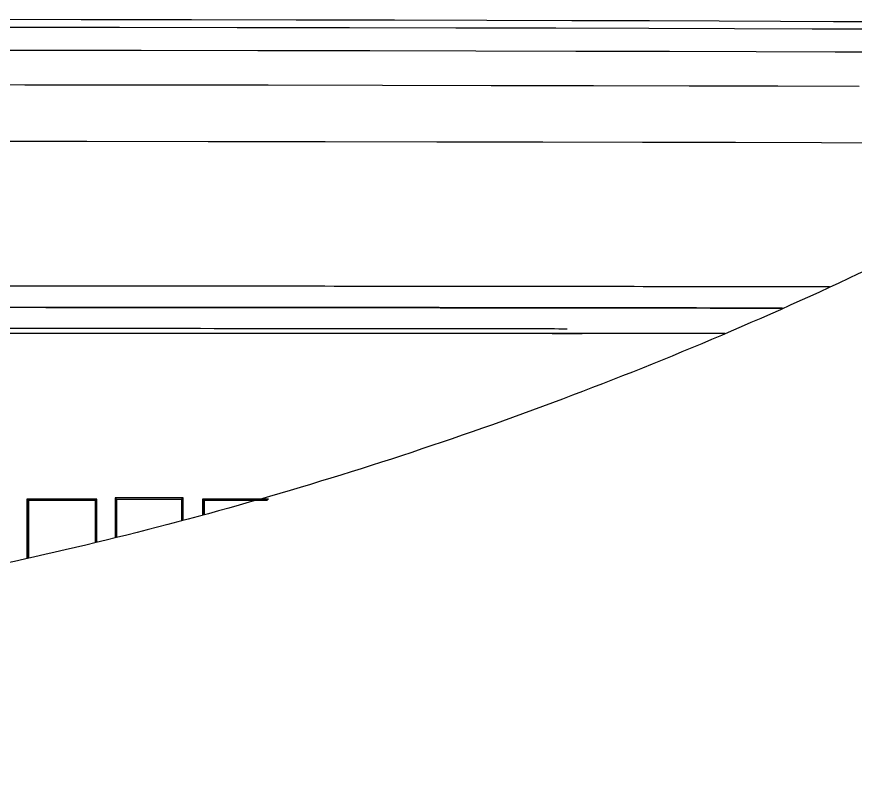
# Model space of a CAD drawing. Header units: millimetres. Extents: x 2136 to 4572, y 748 to 2471.
# Drawn here: x 3148.6 to 3180.25, y 1030.45 to 1059.82 of the extents above; entities that cross this region are included whole.
import ezdxf

# ---------------------------------------------------------------- set-up
doc = ezdxf.new("R2010")
doc.units = ezdxf.units.MM

msp = doc.modelspace()

# ---------------------------------------------------------------- linework, layer by layer
at = {"color": 7, "linetype": 'Continuous', "lineweight": 25}
for p, q in [((3168.813, 1047.851), (3169.945, 1047.851)), ((3151.593, 1041.602), (3148.979, 1041.602)), ((3148.979, 1041.602), (3148.979, 1039.374)), ((3149.001, 1041.602), (3148.979, 1041.602)), ((3149.001, 1041.602), (3149.001, 1039.378)), ((3151.593, 1041.602), (3151.616, 1041.602)), ((3151.616, 1039.984), (3151.616, 1041.602)), ((3152.308, 1041.652), (3152.308, 1040.161)), ((3154.855, 1041.652), (3152.308, 1041.652)), ((3152.308, 1041.652), (3152.332, 1041.652)), ((3152.332, 1041.652), (3152.332, 1040.167)), ((3152.371, 1040.177), (3152.371, 1041.602)), ((3154.841, 1041.602), (3154.816, 1041.602)), ((3154.816, 1041.602), (3154.816, 1040.803)), ((3154.841, 1041.602), (3154.841, 1040.809)), ((3154.855, 1041.652), (3154.88, 1041.652)), ((3154.88, 1040.819), (3154.88, 1041.652)), ((3155.604, 1041.602), (3155.604, 1041.004)), ((3155.63, 1041.602), (3155.604, 1041.602)), ((3155.63, 1041.602), (3155.63, 1041.011)), ((3158.078, 1041.602), (3155.656, 1041.602)), ((3158.078, 1041.602), (3158.105, 1041.602)), ((3149.042, 1041.552), (3149.042, 1039.387)), ((3151.553, 1041.552), (3151.576, 1041.552)), ((3151.553, 1041.552), (3151.553, 1039.968)), ((3151.576, 1039.974), (3151.576, 1041.552)), ((3155.669, 1041.552), (3155.669, 1041.021)), ((3158.04, 1041.552), (3158.067, 1041.552))]:
    msp.add_line(p, q, dxfattribs=at)
at = {"color": 7, "linetype": 'Continuous', "lineweight": 25, "flags": 128}
for points in [[(3181.091, 1059.621), (3179.43, 1059.631), (3177.434, 1059.641), (3175.114, 1059.65), (3172.482, 1059.659), (3169.553, 1059.668), (3166.341, 1059.676), (3162.864, 1059.683), (3159.14, 1059.69), (3155.189, 1059.697), (3151.032, 1059.702), (3146.69, 1059.708), (3142.188, 1059.712), (3137.548, 1059.716), (3132.795, 1059.719), (3127.955, 1059.721), (3123.052, 1059.722), (3118.114, 1059.723), (3113.166, 1059.723)], [(3181.259, 1059.346), (3178.63, 1059.355), (3175.692, 1059.364), (3172.459, 1059.373), (3168.947, 1059.381), (3165.174, 1059.389), (3161.158, 1059.396), (3156.919, 1059.403), (3152.478, 1059.408), (3147.857, 1059.413), (3143.08, 1059.418), (3138.169, 1059.422), (3133.15, 1059.424), (3128.047, 1059.427), (3122.885, 1059.428), (3117.69, 1059.429), (3112.489, 1059.428)], [(3182.195, 1058.476), (3179.499, 1058.486), (3176.51, 1058.495), (3173.242, 1058.503), (3169.71, 1058.511), (3165.931, 1058.519), (3161.922, 1058.526), (3157.701, 1058.532), (3153.289, 1058.538), (3148.705, 1058.543), (3143.971, 1058.547), (3139.109, 1058.551), (3134.141, 1058.554), (3129.09, 1058.556), (3123.979, 1058.557), (3118.833, 1058.558), (3113.675, 1058.558)], [(3180.397, 1057.181), (3177.334, 1057.19), (3173.987, 1057.199), (3170.372, 1057.207), (3166.505, 1057.214), (3162.406, 1057.221), (3158.093, 1057.228), (3153.585, 1057.233), (3148.904, 1057.239), (3144.072, 1057.243), (3139.111, 1057.247), (3134.043, 1057.25), (3128.893, 1057.252), (3123.684, 1057.253), (3118.441, 1057.254), (3113.188, 1057.254)], [(3110.697, 1055.134), (3115.922, 1055.135), (3121.148, 1055.134), (3126.352, 1055.133), (3131.511, 1055.131), (3136.602, 1055.129), (3141.6, 1055.126), (3146.485, 1055.122), (3151.235, 1055.117), (3155.827, 1055.112), (3160.241, 1055.106), (3164.457, 1055.099), (3168.457, 1055.092), (3172.222, 1055.084), (3175.736, 1055.076), (3178.983, 1055.067), (3181.948, 1055.058)]]:
    msp.add_lwpolyline(points, dxfattribs=at)
at = {"color": 7, "linetype": 'Continuous', "lineweight": 25}
for points, knots in [([(3115.821, 1015.745), (3118.381, 1015.77), (3121.962, 1015.805), (3127.231, 1016.084), (3131.695, 1016.419), (3137.012, 1016.985), (3142.581, 1017.758), (3148.394, 1018.768), (3154.365, 1020.024), (3160.441, 1021.535), (3166.579, 1023.305), (3172.744, 1025.34), (3178.908, 1027.639), (3185.045, 1030.204), (3191.133, 1033.035), (3197.152, 1036.128), (3203.085, 1039.483), (3208.914, 1043.095), (3214.624, 1046.961), (3220.2, 1051.075), (3225.627, 1055.432), (3230.893, 1060.026), (3235.984, 1064.851), (3240.889, 1069.899), (3245.596, 1075.161), (3250.093, 1080.631), (3254.372, 1086.3), (3258.42, 1092.157), (3262.23, 1098.194), (3265.792, 1104.399), (3269.097, 1110.764), (3272.138, 1117.277), (3274.907, 1123.926), (3277.397, 1130.7), (3279.603, 1137.588), (3281.517, 1144.577), (3283.136, 1151.654), (3284.454, 1158.808), (3285.467, 1166.025), (3286.171, 1173.292), (3286.564, 1180.596), (3286.643, 1187.924), (3286.406, 1195.262), (3285.852, 1202.597), (3284.979, 1209.915), (3283.789, 1217.202), (3282.281, 1224.444), (3280.456, 1231.629), (3278.316, 1238.742), (3275.862, 1245.769), (3273.097, 1252.698), (3270.024, 1259.514), (3266.647, 1266.205), (3262.969, 1272.757), (3258.996, 1279.157), (3254.731, 1285.392), (3250.18, 1291.45), (3245.348, 1297.318), (3240.241, 1302.985), (3234.864, 1308.437), (3229.417, 1313.485), (3223.944, 1318.137), (3218.486, 1322.407), (3212.861, 1326.449), (3207.079, 1330.257), (3201.152, 1333.826), (3195.089, 1337.148), (3188.904, 1340.218), (3182.607, 1343.031), (3176.213, 1345.583), (3169.738, 1347.869), (3163.2, 1349.886), (3156.625, 1351.628), (3150.053, 1353.093), (3143.559, 1354.274), (3137.269, 1355.172), (3131.746, 1355.755), (3126.863, 1356.123), (3122.039, 1356.362), (3116.064, 1356.479), (3110.547, 1356.369), (3105.278, 1356.097), (3100.814, 1355.76), (3095.498, 1355.195), (3089.929, 1354.421), (3084.115, 1353.411), (3078.144, 1352.155), (3072.068, 1350.645), (3065.93, 1348.874), (3059.765, 1346.84), (3053.601, 1344.54), (3047.465, 1341.975), (3041.376, 1339.145), (3035.357, 1336.051), (3029.424, 1332.696), (3023.595, 1329.084), (3017.885, 1325.219), (3012.31, 1321.105), (3006.882, 1316.747), (3001.617, 1312.153), (2996.525, 1307.329), (2991.621, 1302.281), (2986.914, 1297.018), (2982.416, 1291.548), (2978.138, 1285.88), (2974.089, 1280.023), (2970.279, 1273.986), (2966.718, 1267.78), (2963.413, 1261.415), (2960.37, 1254.903), (2957.608, 1248.252), (2955.271, 1241.97), (2953.993, 1237.865), (2953.429, 1236.056)], [0, 0, 0, 0, 0.0102074, 0.014274, 0.021037, 0.0280561, 0.0355867, 0.0434511, 0.0515783, 0.0599113, 0.0684099, 0.0770439, 0.085791, 0.0946336, 0.1035582, 0.112554, 0.1216124, 0.1307262, 0.1398897, 0.1490979, 0.1583469, 0.1676331, 0.1769537, 0.1863062, 0.1956884, 0.2050985, 0.2145348, 0.2239961, 0.233481, 0.2429885, 0.2525178, 0.262068, 0.2716385, 0.2812287, 0.2908382, 0.3004664, 0.3101132, 0.3197782, 0.3294613, 0.3391624, 0.3488814, 0.3586183, 0.3683733, 0.3781464, 0.387938, 0.3977483, 0.4075776, 0.4174265, 0.4272956, 0.4371854, 0.4470968, 0.4570307, 0.4669882, 0.4769704, 0.486979, 0.4970156, 0.5070822, 0.5171812, 0.5273154, 0.5374882, 0.5477037, 0.5569145, 0.5661226, 0.5753266, 0.5845258, 0.5937191, 0.6029052, 0.6120821, 0.6212471, 0.6303962, 0.6395236, 0.6486197, 0.6576679, 0.6666375, 0.6754633, 0.6839789, 0.6919633, 0.6976055, 0.7035012, 0.7112199, 0.7214273, 0.7254939, 0.7322569, 0.739276, 0.7468066, 0.754671, 0.7627982, 0.7711312, 0.7796298, 0.7882638, 0.7970109, 0.8058535, 0.8147781, 0.8237739, 0.8328323, 0.8419461, 0.8511096, 0.8603178, 0.8695668, 0.878853, 0.8881736, 0.8975261, 0.9069083, 0.9163184, 0.9257547, 0.935216, 0.9447009, 0.9542084, 0.9637377, 0.9732879, 0.9828584, 0.9924486, 1, 1, 1, 1]), ([(3260.551, 1144.017), (3260.25, 1142.955), (3259.314, 1139.651), (3257.407, 1134.199), (3254.849, 1127.672), (3251.964, 1121.26), (3248.779, 1114.972), (3245.291, 1108.824), (3241.506, 1102.828), (3237.43, 1096.999), (3233.067, 1091.35), (3228.423, 1085.894), (3223.504, 1080.645), (3218.495, 1075.788), (3213.44, 1071.317), (3208.382, 1067.218), (3203.153, 1063.345), (3197.766, 1059.703), (3192.23, 1056.3), (3186.557, 1053.141), (3180.76, 1050.234), (3174.852, 1047.584), (3168.849, 1045.195), (3162.766, 1043.072), (3156.627, 1041.22), (3150.46, 1039.642), (3144.315, 1038.343), (3138.307, 1037.331), (3132.74, 1036.619), (3127.894, 1036.174), (3123.424, 1035.896), (3119.519, 1035.759), (3116.92, 1035.749), (3115.872, 1035.745)], [0, 0, 0, 0, 0.017078, 0.053144, 0.089298, 0.125545, 0.161888, 0.198335, 0.23489, 0.271563, 0.308361, 0.345297, 0.382382, 0.419634, 0.453214, 0.486783, 0.520336, 0.55387, 0.58738, 0.62086, 0.654303, 0.687696, 0.721023, 0.754256, 0.787351, 0.820228, 0.85273, 0.884498, 0.914491, 0.939551, 0.959781, 0.98378, 1, 1, 1, 1]), ([(3116.254, 1049.663), (3118.686, 1049.664), (3123.532, 1049.664), (3130.71, 1049.663), (3136.556, 1049.661), (3141.114, 1049.66), (3144.461, 1049.658), (3147.737, 1049.656), (3150.935, 1049.655), (3154.05, 1049.652), (3158.004, 1049.65), (3162.799, 1049.646), (3168.353, 1049.64), (3173.702, 1049.633), (3177.406, 1049.627), (3179.079, 1049.624), (3179.285, 1049.623)], [0, 0, 0, 0, 0.099314, 0.197878, 0.29569, 0.344327, 0.392776, 0.441037, 0.48911, 0.536996, 0.584693, 0.676006, 0.773113, 0.876014, 0.984707, 1, 1, 1, 1]), ([(3120.7, 1048.862), (3123.583, 1048.862), (3129.505, 1048.862), (3137.936, 1048.859), (3146.023, 1048.856), (3153.643, 1048.852), (3161.11, 1048.846), (3168.204, 1048.838), (3173.776, 1048.831), (3176.572, 1048.826), (3177.504, 1048.824)], [0, 0, 0, 0, 0.130518, 0.268168, 0.390099, 0.517129, 0.649259, 0.786491, 0.928825, 1, 1, 1, 1]), ([(3120.7, 1048.85), (3121.088, 1048.85), (3121.695, 1048.85), (3122.689, 1048.85), (3123.748, 1048.85), (3124.959, 1048.85), (3126.011, 1048.85), (3127.016, 1048.85), (3128.25, 1048.849), (3130.085, 1048.849), (3131.764, 1048.849), (3133.113, 1048.848), (3133.922, 1048.848), (3134.777, 1048.848), (3135.677, 1048.848), (3136.621, 1048.847), (3139.555, 1048.847), (3144.102, 1048.845), (3149.795, 1048.842), (3154.465, 1048.838), (3158.18, 1048.836), (3161.009, 1048.833), (3163.019, 1048.831), (3164.204, 1048.83), (3164.764, 1048.829), (3164.926, 1048.829), (3164.978, 1048.829), (3164.996, 1048.829), (3165.003, 1048.829), (3165.005, 1048.829), (3165.006, 1048.829), (3165.007, 1048.829), (3165.007, 1048.829), (3165.007, 1048.829), (3165.007, 1048.829), (3165.007, 1048.829), (3165.275, 1048.829), (3165.958, 1048.828), (3167.213, 1048.827), (3168.722, 1048.825), (3170.12, 1048.823), (3171.139, 1048.822), (3171.912, 1048.821), (3172.737, 1048.82), (3173.723, 1048.818), (3174.699, 1048.817), (3175.5, 1048.815), (3176.279, 1048.814), (3176.916, 1048.813), (3177.354, 1048.812), (3177.476, 1048.812)], [0, 0, 0, 0, 0.017551, 0.027477, 0.045011, 0.065616, 0.082476, 0.092885, 0.111431, 0.1388, 0.176932, 0.188699, 0.201204, 0.214447, 0.228429, 0.243149, 0.258608, 0.366138, 0.459728, 0.539372, 0.605068, 0.656812, 0.694601, 0.718435, 0.725118, 0.727151, 0.727909, 0.728155, 0.728247, 0.728284, 0.7283, 0.728307, 0.72831, 0.728311, 0.728312, 0.728312, 0.728312, 0.744024, 0.768439, 0.803217, 0.836029, 0.8561, 0.868601, 0.886365, 0.910565, 0.934954, 0.953683, 0.966991, 0.990806, 1, 1, 1, 1]), ([(3169.379, 1048.023), (3168.53, 1048.024), (3166.605, 1048.026), (3163.442, 1048.029), (3160.018, 1048.033), (3155.028, 1048.037), (3148.207, 1048.041), (3139.307, 1048.045), (3130.11, 1048.048), (3123.842, 1048.048), (3120.7, 1048.049)], [0, 0, 0, 0, 0.065248, 0.147896, 0.226473, 0.300978, 0.478059, 0.653103, 0.826109, 1, 1, 1, 1]), ([(3175.335, 1047.851), (3174.579, 1047.851), (3172.137, 1047.851), (3167.569, 1047.851), (3162.489, 1047.851), (3157.105, 1047.851), (3152.576, 1047.851), (3146.685, 1047.851), (3141.801, 1047.851), (3135.136, 1047.851), (3130.843, 1047.851), (3127.839, 1047.851)], [0, 0, 0, 0, 0.063071, 0.203688, 0.344307, 0.414547, 0.555165, 0.625405, 0.766021, 0.83626, 1, 1, 1, 1]), ([(3151.616, 1041.602), (3151.357, 1041.602), (3150.838, 1041.602), (3149.967, 1041.602), (3149.352, 1041.602), (3149.001, 1041.602)], [0, 0, 0, 0, 0.300086, 0.600172, 1, 1, 1, 1]), ([(3154.88, 1041.652), (3154.628, 1041.652), (3154.122, 1041.652), (3153.274, 1041.652), (3152.674, 1041.652), (3152.332, 1041.652)], [0, 0, 0, 0, 0.300086, 0.600172, 1, 1, 1, 1]), ([(3152.371, 1041.602), (3152.629, 1041.602), (3153.143, 1041.602), (3153.967, 1041.602), (3154.53, 1041.602), (3154.841, 1041.602)], [0, 0, 0, 0, 0.309667, 0.619335, 1, 1, 1, 1]), ([(3152.371, 1041.602), (3152.571, 1041.602), (3152.978, 1041.602), (3153.795, 1041.602), (3154.408, 1041.602), (3154.816, 1041.602)], [0, 0, 0, 0, 0.242842, 0.495294, 1, 1, 1, 1]), ([(3158.105, 1041.602), (3157.86, 1041.602), (3157.37, 1041.602), (3156.546, 1041.602), (3155.963, 1041.602), (3155.63, 1041.602)], [0, 0, 0, 0, 0.300086, 0.600172, 1, 1, 1, 1]), ([(3151.576, 1041.552), (3151.317, 1041.552), (3150.797, 1041.552), (3149.953, 1041.552), (3149.366, 1041.552), (3149.042, 1041.552)], [0, 0, 0, 0, 0.309667, 0.619335, 1, 1, 1, 1]), ([(3149.042, 1041.552), (3149.248, 1041.552), (3149.666, 1041.552), (3150.505, 1041.552), (3151.134, 1041.552), (3151.553, 1041.552)], [0, 0, 0, 0, 0.243669, 0.4958456, 1, 1, 1, 1]), ([(3158.067, 1041.552), (3157.822, 1041.552), (3157.332, 1041.552), (3156.533, 1041.552), (3155.976, 1041.552), (3155.669, 1041.552)], [0, 0, 0, 0, 0.309667, 0.619335, 1, 1, 1, 1]), ([(3155.669, 1041.552), (3155.862, 1041.552), (3156.257, 1041.552), (3157.05, 1041.552), (3157.644, 1041.552), (3158.04, 1041.552)], [0, 0, 0, 0, 0.241953, 0.494702, 1, 1, 1, 1])]:
    msp.add_open_spline(points, degree=3, knots=knots, dxfattribs=at)

doc.saveas('drawing.dxf')
